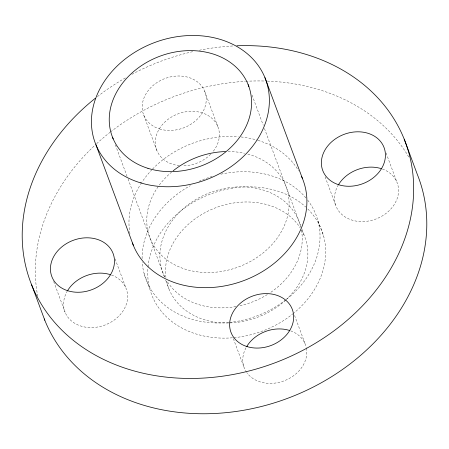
<?xml version="1.0" encoding="UTF-8"?>
<svg xmlns="http://www.w3.org/2000/svg" width="449" height="449" viewBox="0 0 449 449"><rect width="100%" height="100%" fill="white"/><g stroke="black" fill="none" stroke-linecap="round" stroke-linejoin="round"><path stroke-width="0.34" stroke-dasharray="2.25 1.68" d="M386.073 152.997L397.017 182.429M325.11 176.844L336.06 206.276M317.999 221.026L323.628 236.163M252.041 95.109L263.249 125.254M264.467 128.532L300.914 226.526M301.851 229.052L304.433 235.989M294.561 315.456L305.264 344.237M204.699 91.304L217.832 126.618M233.357 338.653L244.301 368.085M143.736 115.152L156.869 150.471M115.354 144.836L127.05 176.289M128.021 178.91L164.502 277.005M165.675 280.159L168.959 288.988M144.135 273.682L149.764 288.814M115.129 258.994L126.079 288.426M53.684 281.54L65.116 312.279M301.492 230.253A72.738 58.623 -20.4 0 1 269.714 293.045M267.38 294.538A72.738 58.623 -20.4 0 1 239.934 305.741M235.966 306.538A72.738 58.623 -20.4 0 1 166.764 280.726M164.744 277.027A72.738 58.623 -20.4 0 1 210.834 192.329A72.738 58.623 -20.4 0 1 300.751 226.812M301.711 230.331A72.738 58.623 -20.4 0 1 286.148 299.663M285.648 300.123A72.738 58.623 -20.4 0 1 213.797 321.955A72.738 58.623 -20.4 0 1 166.399 280.283M165.95 277.499A72.738 58.623 -20.4 0 1 216.463 207.466A72.738 58.623 -20.4 0 1 300.252 227.912M37.761 296.318A200.035 161.213 -20.4 0 1 94.604 145.56M96.636 143.674A200.035 161.213 -20.4 0 1 109.983 132.382M110.538 131.95A200.035 161.213 -20.4 0 1 245.059 81.342M245.76 81.297A200.035 161.213 -20.4 0 1 264.618 81.016M267.368 81.106A200.035 161.213 -20.4 0 1 409.146 157.678M307.739 200.192A90.928 73.277 -20.4 0 1 286.243 299.505M285.699 299.926A90.928 73.277 -20.4 0 1 229.568 322.41M228.883 322.483A90.928 73.277 -20.4 0 1 142.232 262.115M142.103 258.618A90.928 73.277 -20.4 0 1 190.286 185.667M199.019 181.323A90.928 73.277 -20.4 0 1 212.141 176.44M220.908 174.167A90.928 73.277 -20.4 0 1 305.994 198.009M307.812 208.981A90.928 73.277 -20.4 0 1 293.994 312.931M293.466 313.363A90.928 73.277 -20.4 0 1 233.834 337.682M232.475 337.8A90.928 73.277 -20.4 0 1 147.974 267.542M148.035 266.863A90.928 73.277 -20.4 0 1 210.452 194.069A90.928 73.277 -20.4 0 1 305.758 207.011M247.814 154.086A72.738 58.623 -20.4 0 1 280.838 232.543A72.738 58.623 -20.4 0 1 181.312 267.789A72.738 58.623 -20.4 0 1 158.952 185.555M159.356 185.005A72.738 58.623 -20.4 0 1 171.552 172.135M228.137 151.521A72.738 58.623 -20.4 0 1 244.52 153.277M97.405 96.63A200.035 161.213 -20.4 0 1 125.748 77.716M131.86 74.354A200.035 161.213 -20.4 0 1 193.165 51.562M199.277 50.254A200.035 161.213 -20.4 0 1 233.328 45.944M129.952 233.699A90.928 73.277 -20.4 0 1 140.565 184.315M140.924 183.736A90.928 73.277 -20.4 0 1 151.599 170.064M152.537 169.077A90.928 73.277 -20.4 0 1 238.223 136.692M241.04 136.951A90.928 73.277 -20.4 0 1 257.389 140.189M258.029 140.385A90.928 73.277 -20.4 0 1 298.45 170.553M111.526 275.057A32.732 26.379 -20.4 0 1 123.632 310.04A32.732 26.379 -20.4 0 1 80.551 325.952A32.732 26.379 -20.4 0 1 67.086 291.474M179.28 165.602A32.732 26.379 -20.4 0 1 157.767 131.753A32.732 26.379 -20.4 0 1 203.588 113.361A32.732 26.379 -20.4 0 1 212.461 152.284M210.643 154.271A32.732 26.379 -20.4 0 1 182.681 165.776M382.469 169.054A32.732 26.379 -20.4 0 1 394.57 204.037A32.732 26.379 -20.4 0 1 351.494 219.954A32.732 26.379 -20.4 0 1 338.03 185.471M306.426 348.216A32.732 26.379 -20.4 0 1 285.418 380.32A32.732 26.379 -20.4 0 1 247.017 372.923M246.608 372.35A32.732 26.379 -20.4 0 1 246.277 347.279M290.711 330.862A32.732 26.379 -20.4 0 1 306.285 347.532M159.619 128.97A32.732 26.379 -20.4 0 0 206.203 98.045A32.732 26.379 -20.4 0 0 156.824 82.667A32.732 26.379 -20.4 0 0 159.619 128.97"/><path stroke-width="0.67" d="M404.207 139.156L417.34 174.476A200.035 161.213 -20.4 0 1 290.385 397.27A200.035 161.213 -20.4 0 1 44.288 318.953M264.921 77.615L302.446 178.522M248.14 84.631L248.875 86.595M112.671 137.63L113.159 138.937M95.895 144.64L133.42 245.547M31.66 284.913L44.793 320.227M301.638 176.648A90.928 73.277 -20.4 0 1 245.345 280.008A90.928 73.277 -20.4 0 1 132.444 243.004M236.848 45.781A200.035 161.213 -20.4 0 1 400.968 248.522A200.035 161.213 -20.4 0 1 103.001 359.144A200.035 161.213 -20.4 0 1 95.194 98.37M173.151 170.822A72.738 58.623 -20.4 0 1 225.387 151.56M67.412 290.918A32.732 26.379 -20.4 0 1 110.196 274.608M338.35 184.921A32.732 26.379 -20.4 0 1 381.134 168.605M246.596 346.729A32.732 26.379 -20.4 0 1 289.381 330.413M140.307 182.777A90.928 73.277 -20.4 0 0 269.237 96.311A90.928 73.277 -20.4 0 0 131.675 54.295A90.928 73.277 -20.4 0 0 140.307 182.777M147.968 168.336A72.738 58.623 -20.4 0 0 251.491 99.611A72.738 58.623 -20.4 0 0 141.761 65.436A72.738 58.623 -20.4 0 0 147.968 168.336M67.866 290.778A32.732 26.379 -20.4 0 0 114.45 259.853A32.732 26.379 -20.4 0 0 65.071 244.475A32.732 26.379 -20.4 0 0 67.866 290.778M338.804 184.78A32.732 26.379 -20.4 0 0 385.394 153.85A32.732 26.379 -20.4 0 0 336.015 138.472A32.732 26.379 -20.4 0 0 338.804 184.78M247.051 346.589A32.732 26.379 -20.4 0 0 293.635 315.658A32.732 26.379 -20.4 0 0 244.256 300.28A32.732 26.379 -20.4 0 0 247.051 346.589"/></g></svg>
